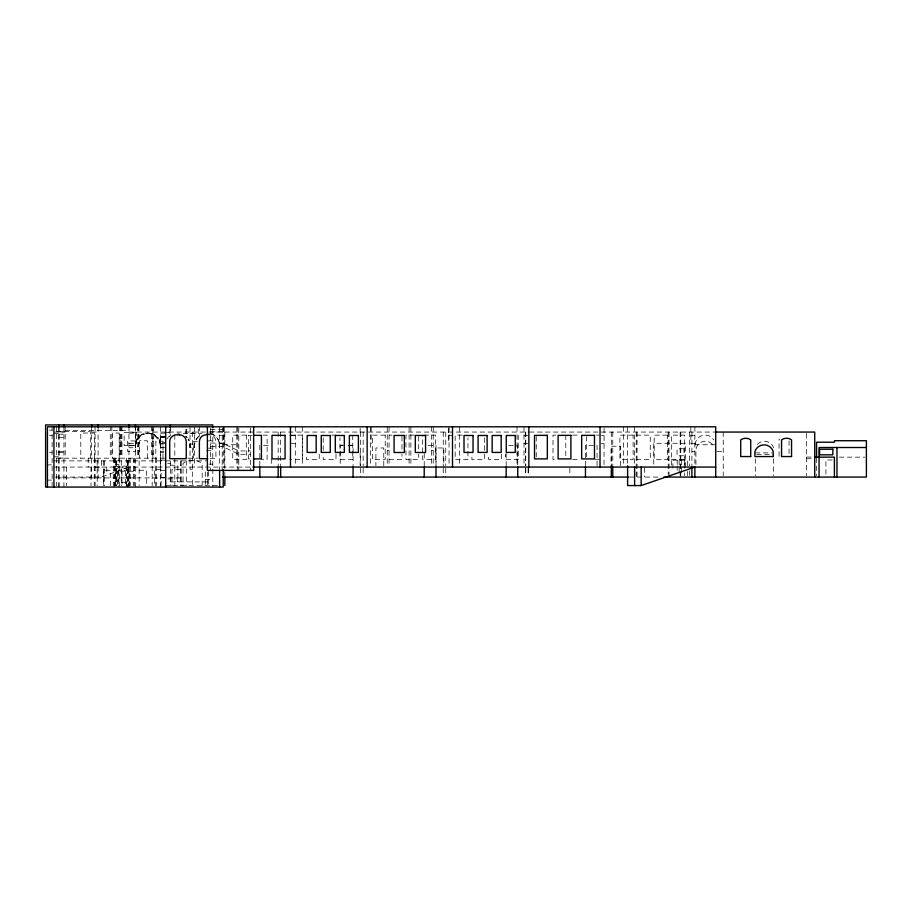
<?xml version="1.0" encoding="UTF-8"?>
<svg xmlns="http://www.w3.org/2000/svg" width="912" height="912" viewBox="0 0 912 912"><rect width="100%" height="100%" fill="white"/><g stroke="black" fill="none" stroke-linecap="round" stroke-linejoin="round"><path stroke-width="0.68" stroke-dasharray="4.56 3.42" d="M160.455 467.069L160.455 454.655M160.455 446.504L160.455 448.522M207.548 481.889L170.373 481.889L170.373 478.07M198.873 436.221A12.631 12.631 0 0 0 194.632 443.95L194.621 447.541L190.038 447.541L190.027 443.95A12.631 12.631 0 0 0 188.146 438.934M190.038 447.541L190.004 443.973M198.919 436.324A12.608 12.608 0 0 0 194.666 443.973L194.621 447.541M170.373 481.889L171 477.899M135.785 442.331L135.443 447.735L128.945 447.735M176.825 477.899L177.908 481.889L180.394 477.899L58.687 477.899M128.945 467.069L101.107 477.067L55.324 477.067M137.712 429.438L138.544 429.438M210.547 429.313L222.22 429.313M49.499 430.088L52.098 430.088M65.185 430.624L128.945 430.624M56.35 431.627L90.311 431.627L90.311 458.189M58.687 431.878L65.185 431.878M210.547 431.809L222.22 431.809M53.933 432.06L65.185 432.06M91.633 432.06L98.097 432.06M128.991 432.06L528.903 432.06M529.484 432.06L715.715 432.06M165.038 432.482L170.373 432.482M128.945 433.154L135.443 433.154M165.038 433.154L160.455 433.154L160.432 436.016L160.455 442.468L165.038 442.468M190.038 433.154L194.621 433.154M183.061 433.405L198.565 433.405M199.397 433.405L202.111 433.405M53.933 433.553L59.189 433.553M206.545 434.021L212.792 434.021M58.687 434.215L65.185 434.215M206.123 434.83L209.179 434.83A6.726 6.726 0 0 1 215.916 441.545L215.916 458.69L209.03 458.69M263.009 435.138L267.091 435.138L267.091 459.568L261.653 459.568M289.708 435.138L302.488 435.138L302.488 459.568L289.708 459.568M331.729 435.138L335.992 435.138M389.185 435.138L392.023 435.138M414.458 435.138L405.943 435.138L405.943 459.568L418.722 459.568L418.722 454.142M424.114 435.138L435.469 435.138L435.469 459.568L422.689 459.568L422.689 435.138M462.27 435.138L455.168 435.138L455.168 459.568L467.947 459.568L467.947 437.851M555.841 435.138L553.003 435.138L553.003 459.568L557.266 459.568M572.599 435.138L579.701 435.138M596.448 435.138L599.287 435.138M636.211 435.138L650.256 435.138L650.256 459.568L636.211 459.568M49.499 435.355L52.098 435.355M219.632 435.343L223.691 435.343M291.247 435.343L295.306 435.343M448.442 435.343L452.5 435.343M524.012 435.343L528.071 435.343M601.373 435.343L604.075 435.343M690.817 435.343L694.876 435.343M252.259 435.366L248.338 435.366L248.338 458.896L252.259 458.896M160.455 436.289L165.038 436.289M160.455 436.882L165.038 436.882M160.455 437.213L165.038 437.213M58.687 437.338L63.931 437.338M160.455 437.338L163.886 437.338M120.521 440.656L121.114 440.656M207.548 440.849L212.792 440.849M135.341 440.941L127.543 440.941L127.543 451.417L135.341 451.417L135.398 426.805M152.441 441.374L153.695 441.374M197.311 441.431L193.561 441.431L193.561 458.189M120.521 441.522L121.946 441.522M210.547 443.061L222.22 443.061L238.796 450.938L250.469 450.938M219.632 443.289L223.691 443.289M128.945 443.38L135.443 443.38M160.455 443.471L165.038 443.471M219.632 443.471L223.691 443.471L223.691 426.805M291.247 443.471L295.306 443.471M524.012 443.471L528.071 443.471M601.373 443.471L604.075 443.471M694.876 443.471L690.817 443.471L690.817 426.805M194.621 444.064L190.038 444.064A12.631 12.631 0 0 0 188.123 439.014M160.113 442.331L160.489 444.11L165.038 444.11M223.223 444.748L237.793 444.748M694.876 444.748L714.962 444.748M263.648 445.33L270.02 445.33M340.222 445.261L345.363 445.261L340.222 445.261L340.222 465.701M353.069 445.261L346.64 445.261L353.069 445.33L353.069 465.701M428.15 445.33L436.004 445.33L436.004 465.701L435.982 447.974L443.848 447.974L443.848 467.069M508.736 445.33L517.742 445.33L517.742 467.069M128.945 445.694L135.443 445.694M137.712 446.185L138.544 446.185M210.547 446.39L222.22 446.39L238.796 454.267L250.469 454.267M135.398 447.541L135.443 447.541A14.535 14.535 0 0 1 147.949 433.154A11.981 11.981 0 0 1 160.307 442.081L160.455 447.541L163.886 447.541M165.038 447.735L160.455 447.735L160.489 444.11M207.548 448.157L212.792 448.157M636.211 448.738L637.043 448.738M387.247 450.448L389.059 450.448M431.399 450.448L433.211 450.448M120.521 450.733L121.114 450.733M206.545 450.653L212.792 450.653M58.687 451.474L63.931 451.474M160.455 451.474L163.886 451.474M691.912 451.474L694.876 451.474M716.969 451.474L723.216 451.474M49.499 452.284L52.098 452.284M58.687 452.375L65.185 452.432M160.455 452.375L163.886 452.375M755.307 452.899L772.236 452.899M756.721 454.564L773.638 454.564M53.933 456.809L59.189 456.809M806.561 457.06L813.367 457.06M839.382 457.151L864.975 457.151M58.687 458.041L63.931 458.041M56.316 458.189L165.038 458.189M187.895 458.189L197.904 458.189M806.561 458.725L814.735 458.725M389.185 459.568L401.964 459.568L401.964 454.142M572.599 459.568L579.701 459.568M595.023 459.568L599.287 459.568M671.323 459.568L684.524 459.568M832.28 459.967L825.907 459.967L825.907 475.642M160.455 460.115L165.038 460.115M668.188 460.229L669.02 460.229M53.512 460.868L207.548 460.868M167.705 463.615L170.373 463.615M209.042 464.14L212.792 464.14M115.858 464.539L118.856 464.539L118.856 487.065M46.9 464.869L52.098 464.869M170.373 465.2L177.908 465.2L177.908 481.889M180.394 465.2L181.226 465.2M53.933 467.069L252.031 467.069M95.099 467.092L101.414 467.092L101.414 460.868M192.329 469.224L190.038 469.224L190.038 426.805M180.394 469.406L171.958 469.406L171.958 485.777M103.626 469.908L104.458 469.908M94.267 470.273L95.099 470.273M133.631 470.273L134.463 470.273M139.16 470.273L146.513 470.273L146.513 485.663M160.455 470.364L165.038 470.364M113.601 471.082L114.433 471.082M128.945 471.242L135.443 471.242M629.314 477.067L659.695 477.067M160.455 477.478L165.038 477.478M167.705 478.971L170.373 478.971M205.291 479.495L212.792 479.495M46.9 480.1L52.098 480.1M121.273 482.448L128.387 482.448L128.387 485.914M165.038 485.572L218.264 485.572M115.721 485.72L115.653 469.589A15.766 15.766 0 0 1 128.854 466.431L128.854 485.697M125.594 471.162L125.605 487.065M816.559 458.029L816.559 475.711M806.561 433.462L806.561 475.733M789.062 440.952L789.062 456.228M779.065 456.228L779.065 439.561A8.333 8.333 0 0 1 779.806 439.06M773.638 458.782L773.638 475.665M755.307 458.782L755.307 475.665M723.216 432.06L723.216 475.665M695.924 464.573L695.924 450.676A9.382 9.382 0 0 1 713.458 445.945M694.876 426.805L694.876 467.069M691.912 432.06L691.912 465.815M689.461 432.06L689.461 465.667M689.461 470.82L689.461 477.067M687.671 465.77L687.671 460.127L672.931 460.127L672.931 471.424M687.671 471.424L687.671 475.654M685.482 467.069L685.482 443.278L653.733 443.278L653.733 465.667M684.524 468.244L684.524 435.138L671.323 435.138L671.323 468.244M684.319 460.252L684.319 464.447M684.319 472.861L684.319 475.665M681.446 460.127L681.446 475.654M680.762 432.06L680.762 477.067M680.17 432.06L680.17 470.033M680.17 471.436L680.17 475.665M679.155 460.127L679.155 475.654M677.183 460.252L677.183 464.447M677.183 465.85L677.183 471.458M669.02 432.06L669.02 477.067M668.188 432.06L668.188 474.263M644.442 467.902L644.442 477.067M637.043 432.06L637.043 477.067M636.211 432.06L636.211 477.067M634.615 426.805L634.615 467.069M627.616 426.805L627.616 467.069M623.614 426.805L623.614 465.667M620.639 465.679L620.639 446.207L611.074 446.207L611.074 467.069M612.773 432.06L612.773 465.667M611.291 432.06L611.291 465.667M604.075 428.116L604.029 465.679M597.064 465.701L597.064 445.33L585.458 445.33L585.458 465.701M586.484 436.495L586.484 456.855M569.863 468.312L569.863 475.813M565.782 435.138L565.782 456.855M536.256 436.495L536.256 456.855M528.424 468.312L528.424 475.813M528.094 468.312L528.094 475.813M525.768 432.06L525.768 465.667M525.768 468.312L525.768 475.813M525.437 432.06L525.437 465.667M525.437 468.312L525.437 475.813M524.012 426.805L524.012 465.679M518.198 435.138L518.198 459.568L505.419 459.568L505.419 454.142M517.013 426.805L517.013 465.667M506.171 453.481L506.171 465.701M501.452 454.142L501.452 459.568L488.672 459.568L488.672 454.142M484.694 437.851L484.694 452.785M484.694 454.142L484.694 459.568L471.914 459.568L471.914 454.142M459.5 426.805L459.5 465.667M449.046 426.805L449.046 465.736M448.442 428.116L448.442 443.471M445.751 432.06L445.751 465.667M445.751 468.312L445.751 477.067M443.255 432.06L443.255 465.667M443.255 468.312L443.255 477.067M433.211 426.805L433.211 465.679M431.399 426.805L431.399 465.679M424.217 453.481L424.217 465.701M418.722 436.495L418.722 452.785M410.89 426.805L410.89 465.667M409.089 426.805L409.089 465.667M401.964 436.495L401.964 452.785M389.059 426.805L389.059 465.679M387.247 426.805L387.247 465.679M383.77 465.701L383.77 447.974L375.904 447.974L375.904 465.701M371.207 426.805L371.207 443.471M370.614 426.805L370.614 465.679M363.158 432.06L363.158 465.667M363.158 468.312L363.158 475.813M360.662 432.06L360.662 465.667M360.662 468.312L360.662 477.067M360.149 428.116L360.149 434.864M360.149 453.059L360.149 465.667M352.739 435.138L352.739 450.061M352.739 451.417L352.739 459.568L339.959 459.568L339.959 437.851M335.992 454.142L335.992 459.568L323.213 459.568L323.213 454.142M323.213 437.851L323.213 452.785M319.234 454.142L319.234 459.568L306.455 459.568L306.455 454.142M302.305 426.805L302.305 465.667M295.306 426.805L295.306 465.679M280.668 432.06L280.668 465.667M278.171 432.06L278.171 465.667M271.297 458.918L271.297 465.701M259.829 445.33L259.829 465.701M250.469 428.195L250.469 470.398M238.796 428.218L238.796 470.398M237.793 426.805L237.793 470.398M236.801 426.805L236.801 467.069M224.831 432.06L224.831 477.067M224.215 426.805L224.215 467.069M223.223 426.805L223.223 467.069M222.22 428.138L222.22 470.398M219.632 426.805L219.632 468.848M212.792 429.164L212.792 487.065M210.547 428.161L210.547 470.398M208.381 471.481L208.381 485.572M207.548 472.085L207.548 485.777M205.291 471.903L205.291 485.686M202.168 485.572L202.168 463.376A16.769 16.769 0 0 0 183.038 463.376L183.038 485.572M199.397 426.349L199.397 436.164M198.565 429.176L198.565 436.164M194.621 426.805L194.621 467.069M192.329 432.06L192.329 485.572M186.743 429.176L186.743 436.164M186.322 460.868L186.322 485.777M185.911 429.176L185.911 436.164M181.226 460.868L181.226 485.777M180.394 460.868L180.394 485.777M174.796 434.876L174.796 485.572M170.373 426.349L170.373 434.693M170.373 460.868L170.373 485.777M169.883 429.085L169.883 434.636M162.974 458.189L162.974 441.191L155.849 441.191L155.849 458.189M161.082 485.731L161.082 469.646L154.379 469.646L154.379 485.731M160.455 426.805L160.455 487.065M156.488 458.189L156.488 485.686M155.656 458.189L155.656 485.686M153.695 426.314L153.695 458.189M152.863 429.085L152.863 458.189M152.441 426.314L152.441 458.189M152.179 458.189L152.179 485.686M151.403 426.314L151.403 458.189M147.425 458.189L147.425 440.781L139.479 440.781L139.479 458.189M139.16 460.868L139.16 485.686M138.966 426.314L138.966 458.189M138.544 426.314L138.544 458.189M137.712 426.314L137.712 458.189M135.443 426.805L135.443 487.065M134.463 458.189L134.463 485.72M133.631 458.189L133.631 485.686M130.211 458.189L130.211 485.686M129.333 485.663L129.333 470.273L121.98 470.273L121.98 485.663M128.945 426.36L128.945 487.065M128.056 460.868L128.056 487.065M127.919 460.868L127.919 485.72M127.509 460.868L127.509 487.065M126.677 458.189L126.677 487.065M126.255 485.743L126.255 471.162L117.602 471.162L117.614 485.743M121.946 426.314L121.946 458.189M121.273 460.868L121.273 485.914M121.114 426.314L121.114 458.189M120.521 426.314L120.521 458.189M119.689 426.314L119.689 485.686M119.164 458.189L119.164 433.029L112.393 433.029L112.393 458.189M118.856 458.189L118.856 460.868M118.184 471.162L118.184 485.743M116.69 460.868L116.69 485.686M116.132 460.868L116.132 485.731M115.858 460.868L115.858 485.686M115.3 458.189L115.3 485.686M114.433 458.189L114.433 487.065M114.308 458.189L114.308 485.686M113.601 458.189L113.601 487.065M111.811 426.314L111.811 458.189M110.683 485.663L110.683 470.273L103.33 470.273L103.33 485.663M110.272 426.314L110.272 458.189M106.818 467.069L106.818 475.015M104.458 460.868L104.458 485.743M103.626 460.868L103.626 485.743M98.097 426.805L98.097 477.899M97.174 460.868L97.174 485.731M95.076 426.314L95.099 485.731M94.495 458.189L94.495 433.029L80.792 433.029L80.792 458.189M94.267 458.189L94.267 485.686M91.633 426.805L91.633 477.899M90.983 467.024L90.983 485.731M88.202 458.189L88.202 467.024M66.348 467.069L66.348 485.731M65.185 426.36L65.185 458.189M63.931 426.805L63.931 487.065M59.189 426.805L59.189 487.065M58.687 426.805L58.687 487.065M56.35 426.269L56.35 485.731M52.098 426.314L52.098 485.686M695.252 444.748A9.667 9.667 0 0 1 705.295 435.092A9.656 9.656 0 0 1 713.663 439.926M166.93 438.934A12.631 12.631 0 0 1 169.279 436.221M177.544 433.154A12.631 12.631 0 0 1 179.333 433.28M185.797 436.221A12.631 12.631 0 0 1 187.074 437.498M169.256 436.369A12.631 12.631 0 0 1 170.704 435.286M185.763 436.324A12.631 12.631 0 0 1 187.04 437.589M114.433 466.431A38.156 38.156 0 0 1 127.919 469.589M757.313 444.418A9.633 9.633 0 0 1 773.638 447.895M135.261 443.893L135.443 447.541L135.455 443.95A12.631 12.631 0 0 1 160.444 443.95L160.455 447.541A14.535 14.535 0 0 0 147.949 433.154A11.993 11.993 0 0 0 135.592 442.081L135.261 443.893M219.735 445.763L219.632 447.541L219.621 443.95A12.631 12.631 0 0 0 208.916 433.28A12.608 12.608 0 0 1 219.587 443.973L219.735 445.763M136.629 432.516L124.123 432.516L124.123 445.558L136.629 445.558L136.629 432.516M246.32 435.138L232.731 435.138L232.731 459.568L246.32 459.568L246.32 435.138M385.217 435.138L372.438 435.138L372.438 459.568L385.217 459.568L385.217 435.138M633.122 435.138L619.909 435.138L619.909 459.568L633.122 459.568L633.122 435.138M667.39 435.138L654.178 435.138L654.178 459.568L667.39 459.568L667.39 435.138M683.909 448.784L677.023 448.784L677.023 455.783L683.909 455.783L683.909 448.784"/><path stroke-width="1.37" d="M627.616 465.85L627.616 485.572L641.159 485.572L694.876 467.069L694.876 477.067M715.715 432.06L814.735 432.06L814.735 477.067M253.57 435.366L261.413 435.366L261.413 458.896L253.57 458.896M866.4 447.507L819.067 447.507L819.067 477.067M814.735 457.151L834.4 457.151L834.4 477.067M207.651 458.69L199.386 458.69L199.386 441.556A6.737 6.737 0 0 1 206.123 434.83M252.898 467.069L715.715 467.069M222.403 477.067L628.368 477.067M663.776 477.067L866.4 477.067L866.4 440.724L834.457 440.724L834.457 442.217L816.559 442.217L816.559 457.55M836.965 447.507L836.965 477.067M715.715 477.067L715.715 426.805L47.435 426.805L47.435 487.065M691.912 467.115L691.912 477.067M641.159 467.069L641.159 485.572M634.615 467.069L634.615 485.572M612.773 467.069L612.773 477.067M611.291 467.069L611.291 477.067M600.028 426.805L600.028 467.069M585.458 467.069L585.458 477.067M528.846 426.805L528.846 467.069M517.742 467.069L517.742 477.067M506.171 467.069L506.171 477.067M452.5 426.805L452.5 467.069M436.004 467.069L436.004 477.067M424.217 467.069L424.217 477.067M367.148 426.805L367.148 467.069M353.069 467.069L353.069 477.067M290.472 426.805L290.472 467.069M280.668 467.069L280.668 477.067M278.171 467.069L278.171 477.067M259.829 467.069L259.829 477.067M253.639 426.805L253.639 470.398L207.389 470.398L207.389 426.805M224.831 477.067L224.831 485.572M223.223 469.737L223.223 487.065L45.6 487.065L45.6 424.935L212.792 424.935L212.792 427.762M219.632 470.25L219.632 487.065M170.373 424.935L170.373 427.717M165.699 426.805L165.699 487.065M135.443 424.935L135.443 427.694M128.991 424.935L128.991 427.306M98.097 424.935L98.097 427.306M91.633 424.935L91.633 427.306M63.931 424.935L63.931 426.805M58.687 424.935L58.687 427.705M53.933 426.805L53.933 487.065M179.504 434.83L176.449 434.83A6.737 6.737 0 0 0 169.723 441.556L169.723 458.69L186.242 458.69L186.242 441.556A6.737 6.737 0 0 0 179.504 434.83M285.08 435.366L271.993 435.366L271.993 458.896L285.08 458.896L285.08 435.366M316.168 435.491L307.162 435.491L307.162 452.432L316.168 452.432L316.168 435.491M330.247 435.491L321.241 435.491L321.241 452.432L330.247 452.432L330.247 435.491M344.326 435.491L335.308 435.491L335.308 452.432L344.326 452.432L344.326 435.491M358.405 435.491L349.387 435.491L349.387 452.432L358.405 452.432L358.405 435.491M404.347 435.457L394.087 435.457L394.087 452.489L404.347 452.489L404.347 435.457M425.573 435.457L415.313 435.457L415.313 452.489L425.573 452.489L425.573 435.457M473.032 435.491L464.014 435.491L464.014 452.432L473.032 452.432L473.032 435.491M487.111 435.491L478.093 435.491L478.093 452.432L487.111 452.432L487.111 435.491M501.178 435.491L492.172 435.491L492.172 452.432L501.178 452.432L501.178 435.491M515.257 435.491L506.251 435.491L506.251 452.432L515.257 452.432L515.257 435.491M547.337 435.366L534.535 435.366L534.535 458.896L547.337 458.896L547.337 435.366M570.901 435.366L558.11 435.366L558.11 458.896L570.901 458.896L570.901 435.366M594.476 435.366L581.674 435.366L581.674 458.896L594.476 458.896L594.476 435.366M832.827 449.24L819.569 449.24L819.569 454.826L832.827 454.826L832.827 449.24M750.724 456.559L740.726 456.559L740.726 439.892A8.333 8.333 0 0 1 750.724 439.892L750.724 456.559M773.228 456.559L754.885 456.559L754.885 451.565A9.633 9.633 0 0 1 773.228 451.565L773.228 456.559M791.559 456.559L781.561 456.559L781.561 439.892A8.333 8.333 0 0 1 791.559 439.892L791.559 456.559"/></g></svg>
